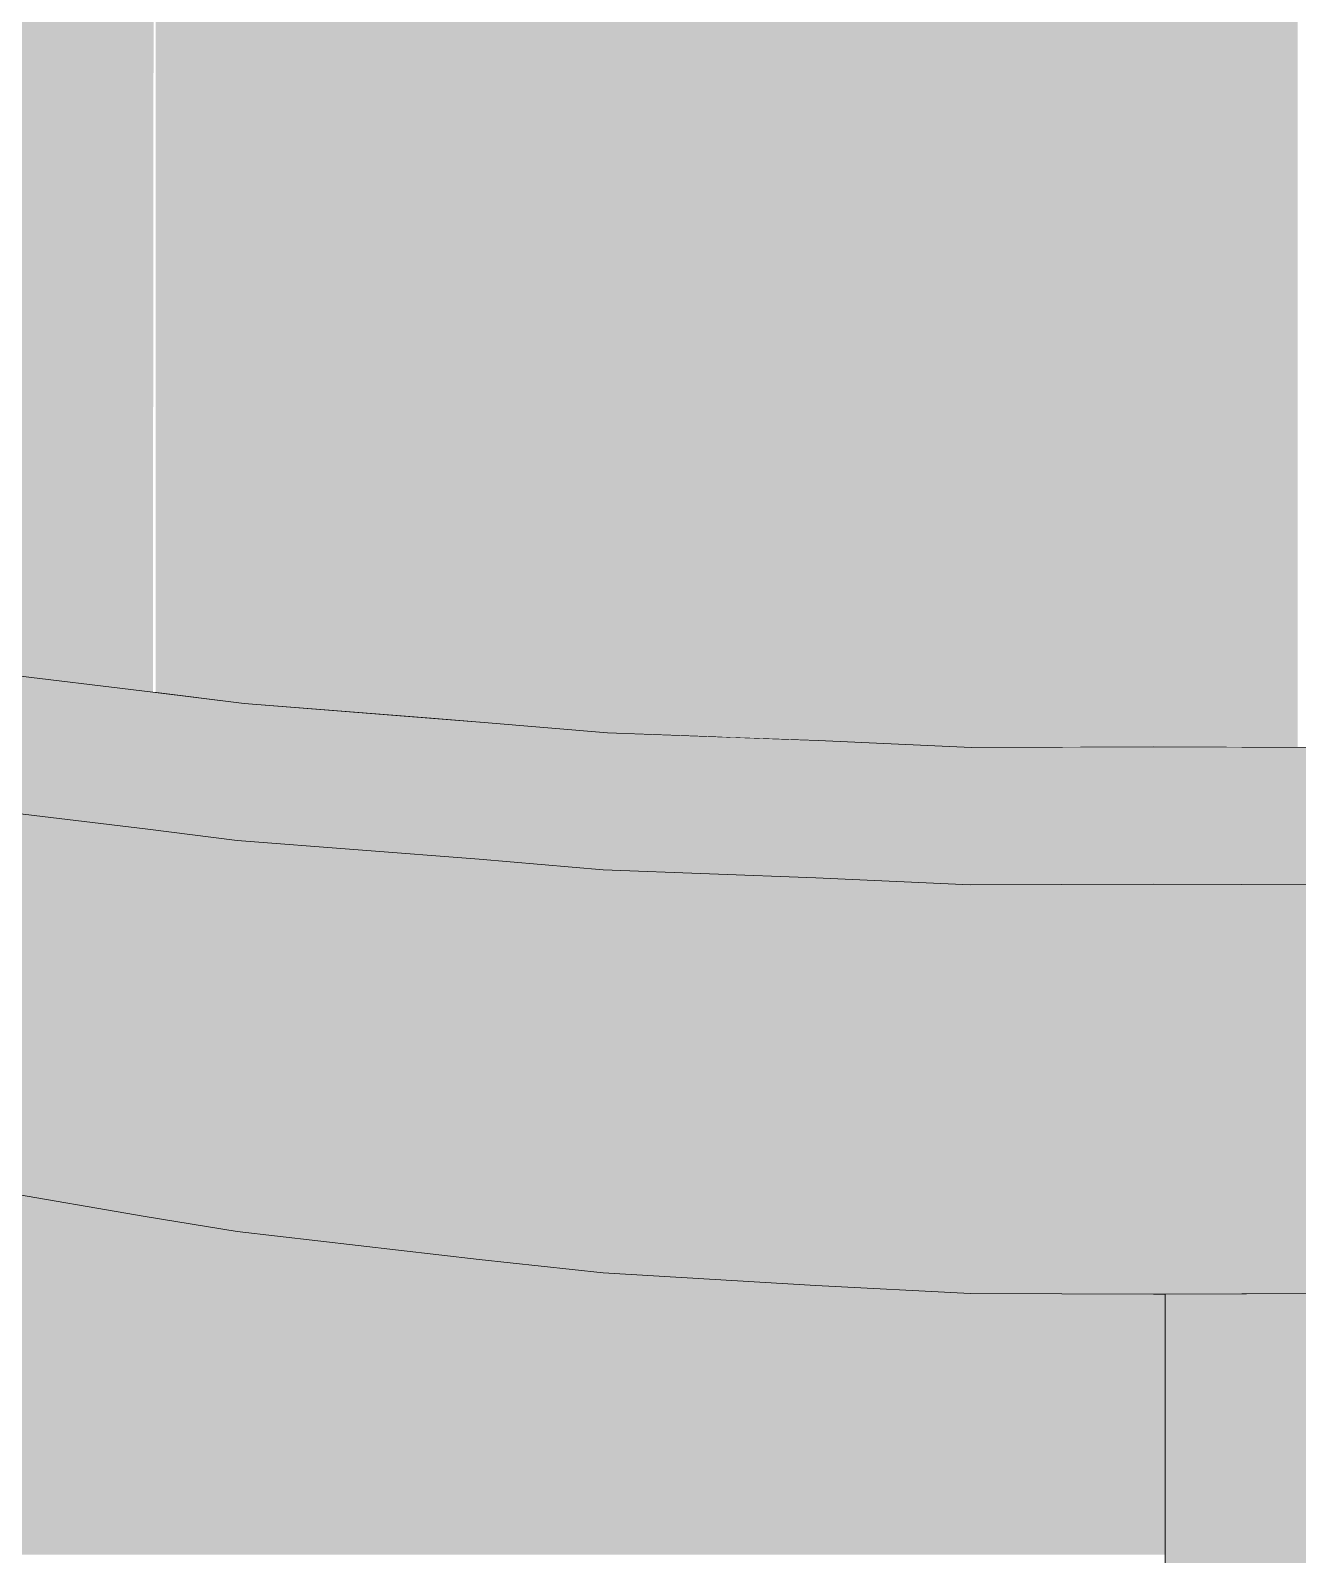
# Model space of a CAD drawing. Header units: centimetres. Extents: x -4381 to 5639, y -3920 to 4826.
# Drawn here: x 73.5687 to 73.6783, y 32.5536 to 32.6855 of the extents above; entities that cross this region are included whole.
import ezdxf
from ezdxf.xclip import XClip

# ---------------------------------------------------------------- set-up
doc = ezdxf.new("R2010")
doc.units = ezdxf.units.CM
doc.header["$MEASUREMENT"] = 0
doc.header["$XCLIPFRAME"] = 0
doc.set_wipeout_variables(frame=1)
doc.linetypes.add('Wipeout_Contour', pattern=[100, 0, -100])
for name, color, linetype in [('01- MOBILIER', 7, 'Continuous'), ('Drawing & Figure', 7, 'Continuous'), ('Structural - Bearing', 7, 'Continuous'), ('Structural - Combined', 7, 'Continuous')]:
    doc.layers.add(name, color=color, linetype=linetype)
for name, color, linetype, lineweight, true_color in [('01- MOBILIER_Pen_No__160', 7, 'Continuous', 5, 0xdae3bb), ('01- MOBILIER_Pen_No__178', 7, 'Continuous', 5, 0xbda888), ('01- MOBILIER_Pen_No__180', 7, 'Continuous', 5, 0xe2e3c6), ('01- MOBILIER_Pen_No__184', 7, 'Continuous', 5, 0xc5d295), ('01- MOBILIER_Pen_No__186', 7, 'Continuous', 5, 0xe8e8e8), ('Structural - Bearing_Pen_No__112', 7, 'Continuous', 5, 0xd5aaaa), ('Structural - Combined_Pen_No__102', 7, 'Continuous', 5, 0xcccccc)]:
    doc.layers.add(name, color=color, linetype=linetype, lineweight=lineweight, true_color=true_color)
doc.layers.add('01- MOBILIER_Pen_No__7', color=7, linetype='Continuous', lineweight=5)
doc.layers.add('Structural - Bearing_Pen_No__1', color=7, linetype='Continuous', lineweight=5)

# ---------------------------------------------------------------- blocks, each defined once
blk = doc.blocks.new('Drawing_7_7', base_point=(-363.09186, 32.20361))
at = {"color": 254, "linetype": 'Wipeout_Contour', "lineweight": 0, "ltscale": 322.500868}
blk.add_wipeout([(73.66587, 32.87861), (73.66587, 32.62348), (73.67833, 32.62344), (73.67833, 32.87861)], dxfattribs=at).dxf.layer = '01- MOBILIER'
at = {"layer": '01- MOBILIER_Pen_No__186', "linetype": 'Continuous', "ltscale": 10}
blk.add_hatch(color=256, dxfattribs=at).paths.add_polyline_path([(73.66587, 32.87861), (73.66587, 32.62348), (73.67833, 32.62344), (73.67833, 32.87861)])
at = {"color": 254, "linetype": 'Wipeout_Contour', "lineweight": 0, "ltscale": 241.476971}
blk.add_wipeout([(73.66587, 32.62348), (73.68175, 32.61155), (73.68163, 32.62342)], dxfattribs=at).dxf.layer = '01- MOBILIER'
at = {"layer": '01- MOBILIER_Pen_No__180', "linetype": 'Continuous', "ltscale": 10}
blk.add_hatch(color=256, dxfattribs=at).paths.add_polyline_path([(73.66587, 32.62348), (73.68175, 32.61155), (73.68163, 32.62342)])
at = {"color": 254, "linetype": 'Wipeout_Contour', "lineweight": 0, "ltscale": 241.964377}
blk.add_wipeout([(73.66587, 32.62348), (73.66587, 32.61161), (73.68175, 32.61155)], dxfattribs=at).dxf.layer = '01- MOBILIER'
at = {"layer": '01- MOBILIER_Pen_No__180', "linetype": 'Continuous', "ltscale": 10}
blk.add_hatch(color=256, dxfattribs=at).paths.add_polyline_path([(73.66587, 32.62348), (73.66587, 32.61161), (73.68175, 32.61155)])
at = {"color": 254, "linetype": 'Wipeout_Contour', "lineweight": 0, "ltscale": 322.455347}
blk.add_wipeout([(73.66587, 32.87861), (73.65342, 32.87861), (73.65342, 32.62344), (73.66587, 32.62348)], dxfattribs=at).dxf.layer = '01- MOBILIER'
at = {"color": 254, "linetype": 'Wipeout_Contour', "lineweight": 0, "ltscale": 322.252838}
blk.add_wipeout([(73.66587, 32.61161), (73.66587, 32.57612), (73.68175, 32.57618), (73.68175, 32.61155)], dxfattribs=at).dxf.layer = '01- MOBILIER'
at = {"layer": '01- MOBILIER_Pen_No__178', "linetype": 'Continuous', "ltscale": 10}
blk.add_hatch(color=256, dxfattribs=at).paths.add_polyline_path([(73.66587, 32.61161), (73.66587, 32.57612), (73.68175, 32.57618), (73.68175, 32.61155)])
at = {"layer": '01- MOBILIER_Pen_No__186', "linetype": 'Continuous', "ltscale": 10}
blk.add_hatch(color=256, dxfattribs=at).paths.add_polyline_path([(73.66587, 32.87861), (73.65342, 32.87861), (73.65342, 32.62344), (73.66587, 32.62348)])
at = {"color": 254, "linetype": 'Wipeout_Contour', "lineweight": 0, "ltscale": 482.895384}
blk.add_wipeout([(73.62857, 32.62432), (73.63686, 32.62402), (73.65012, 32.62342), (73.65342, 32.62344), (73.65342, 32.87861), (73.62857, 32.87861)], dxfattribs=at).dxf.layer = '01- MOBILIER'
at = {"layer": '01- MOBILIER_Pen_No__186', "linetype": 'Continuous', "ltscale": 10}
blk.add_hatch(color=256, dxfattribs=at).paths.add_polyline_path([(73.62857, 32.62432), (73.63686, 32.62402), (73.65012, 32.62342), (73.65342, 32.62344), (73.65342, 32.87861), (73.62857, 32.87861)])
at = {"color": 254, "linetype": 'Wipeout_Contour', "lineweight": 0, "ltscale": 483.157095}
blk.add_wipeout([(73.62857, 32.87861), (73.6039, 32.87861), (73.6039, 32.62592), (73.60796, 32.6256), (73.61863, 32.62469), (73.62857, 32.62432)], dxfattribs=at).dxf.layer = '01- MOBILIER'
at = {"color": 254, "linetype": 'Wipeout_Contour', "lineweight": 0, "ltscale": 242.321934}
blk.add_wipeout([(73.66587, 32.62348), (73.65012, 32.62342), (73.65, 32.61155)], dxfattribs=at).dxf.layer = '01- MOBILIER'
at = {"layer": '01- MOBILIER_Pen_No__160', "linetype": 'Continuous', "ltscale": 10}
blk.add_hatch(color=256, dxfattribs=at).paths.add_polyline_path([(73.66587, 32.62348), (73.65012, 32.62342), (73.65, 32.61155)])
at = {"layer": '01- MOBILIER_Pen_No__186', "linetype": 'Continuous', "ltscale": 10}
blk.add_hatch(color=256, dxfattribs=at).paths.add_polyline_path([(73.62857, 32.87861), (73.6039, 32.87861), (73.6039, 32.62592), (73.60796, 32.6256), (73.61863, 32.62469), (73.62857, 32.62432)])
at = {"color": 254, "linetype": 'Wipeout_Contour', "lineweight": 0, "ltscale": 402.680805}
blk.add_wipeout([(73.57954, 32.87861), (73.57954, 32.62819), (73.58718, 32.62722), (73.6039, 32.62592), (73.6039, 32.87861)], dxfattribs=at).dxf.layer = '01- MOBILIER'
at = {"color": 254, "linetype": 'Wipeout_Contour', "lineweight": 0, "ltscale": 241.023273}
blk.add_wipeout([(73.66587, 32.62348), (73.65, 32.61155), (73.66587, 32.61161)], dxfattribs=at).dxf.layer = '01- MOBILIER'
at = {"layer": '01- MOBILIER_Pen_No__160', "linetype": 'Continuous', "ltscale": 10}
blk.add_hatch(color=256, dxfattribs=at).paths.add_polyline_path([(73.66587, 32.62348), (73.65, 32.61155), (73.66587, 32.61161)])
at = {"layer": '01- MOBILIER_Pen_No__186', "linetype": 'Continuous', "ltscale": 10}
blk.add_hatch(color=256, dxfattribs=at).paths.add_polyline_path([(73.57954, 32.87861), (73.57954, 32.62819), (73.58718, 32.62722), (73.6039, 32.62592), (73.6039, 32.87861)])
at = {"layer": '01- MOBILIER_Pen_No__7', "linetype": 'Continuous', "ltscale": 10}
blk.add_line((73.66587, 32.62348), (73.68163, 32.62342), dxfattribs=at)
at = {"color": 254, "linetype": 'Wipeout_Contour', "lineweight": 0, "ltscale": 322.137592}
blk.add_wipeout([(73.55559, 32.63105), (73.57929, 32.62822), (73.57954, 32.87861), (73.55559, 32.87861)], dxfattribs=at).dxf.layer = '01- MOBILIER'
at = {"color": 254, "linetype": 'Wipeout_Contour', "lineweight": 0, "ltscale": 242.256999}
blk.add_wipeout([(73.65012, 32.62342), (73.63686, 32.62402), (73.63664, 32.61215)], dxfattribs=at).dxf.layer = '01- MOBILIER'
at = {"layer": '01- MOBILIER_Pen_No__160', "linetype": 'Continuous', "ltscale": 10}
blk.add_hatch(color=256, dxfattribs=at).paths.add_polyline_path([(73.65012, 32.62342), (73.63686, 32.62402), (73.63664, 32.61215)])
at = {"layer": '01- MOBILIER_Pen_No__186', "linetype": 'Continuous', "ltscale": 10}
blk.add_hatch(color=256, dxfattribs=at).paths.add_polyline_path([(73.55559, 32.63105), (73.57929, 32.62822), (73.57954, 32.87861), (73.55559, 32.87861)])
at = {"color": 254, "linetype": 'Wipeout_Contour', "lineweight": 0, "ltscale": 241.00854}
blk.add_wipeout([(73.65012, 32.62342), (73.63664, 32.61215), (73.65, 32.61155)], dxfattribs=at).dxf.layer = '01- MOBILIER'
at = {"layer": '01- MOBILIER_Pen_No__160', "linetype": 'Continuous', "ltscale": 10}
blk.add_hatch(color=256, dxfattribs=at).paths.add_polyline_path([(73.65012, 32.62342), (73.63664, 32.61215), (73.65, 32.61155)])
at = {"layer": '01- MOBILIER_Pen_No__7', "linetype": 'Continuous', "ltscale": 10}
blk.add_line((73.66587, 32.62348), (73.65012, 32.62342), dxfattribs=at)
at = {"color": 254, "linetype": 'Wipeout_Contour', "lineweight": 0, "ltscale": 242.206522}
blk.add_wipeout([(73.63686, 32.62402), (73.61863, 32.62469), (73.61826, 32.61283)], dxfattribs=at).dxf.layer = '01- MOBILIER'
at = {"color": 254, "linetype": 'Wipeout_Contour', "lineweight": 0, "ltscale": 322.194771}
blk.add_wipeout([(73.65, 32.57618), (73.66587, 32.57612), (73.66587, 32.61161), (73.65, 32.61155)], dxfattribs=at).dxf.layer = '01- MOBILIER'
at = {"layer": '01- MOBILIER_Pen_No__160', "linetype": 'Continuous', "ltscale": 10}
blk.add_hatch(color=256, dxfattribs=at).paths.add_polyline_path([(73.63686, 32.62402), (73.61863, 32.62469), (73.61826, 32.61283)])
at = {"layer": '01- MOBILIER_Pen_No__178', "linetype": 'Continuous', "ltscale": 10}
blk.add_hatch(color=256, dxfattribs=at).paths.add_polyline_path([(73.65, 32.57618), (73.66587, 32.57612), (73.66587, 32.61161), (73.65, 32.61155)])
at = {"layer": '01- MOBILIER_Pen_No__7', "linetype": 'Continuous', "ltscale": 10}
blk.add_line((73.66587, 32.61161), (73.68175, 32.61155), dxfattribs=at)
at = {"color": 254, "linetype": 'Wipeout_Contour', "lineweight": 0, "ltscale": 240.973819}
blk.add_wipeout([(73.63686, 32.62402), (73.61826, 32.61283), (73.63664, 32.61215)], dxfattribs=at).dxf.layer = '01- MOBILIER'
at = {"layer": '01- MOBILIER_Pen_No__160', "linetype": 'Continuous', "ltscale": 10}
blk.add_hatch(color=256, dxfattribs=at).paths.add_polyline_path([(73.63686, 32.62402), (73.61826, 32.61283), (73.63664, 32.61215)])
at = {"layer": '01- MOBILIER_Pen_No__7', "linetype": 'Continuous', "ltscale": 10}
blk.add_line((73.65012, 32.62342), (73.63686, 32.62402), dxfattribs=at)
at = {"color": 254, "linetype": 'Wipeout_Contour', "lineweight": 0, "ltscale": 242.144336}
blk.add_wipeout([(73.61863, 32.62469), (73.60796, 32.6256), (73.60752, 32.61375)], dxfattribs=at).dxf.layer = '01- MOBILIER'
at = {"layer": '01- MOBILIER_Pen_No__160', "linetype": 'Continuous', "ltscale": 10}
blk.add_hatch(color=256, dxfattribs=at).paths.add_polyline_path([(73.61863, 32.62469), (73.60796, 32.6256), (73.60752, 32.61375)])
at = {"color": 254, "linetype": 'Wipeout_Contour', "lineweight": 0, "ltscale": 240.958375}
blk.add_wipeout([(73.61863, 32.62469), (73.60752, 32.61375), (73.61826, 32.61283)], dxfattribs=at).dxf.layer = '01- MOBILIER'
at = {"layer": '01- MOBILIER_Pen_No__160', "linetype": 'Continuous', "ltscale": 10}
blk.add_hatch(color=256, dxfattribs=at).paths.add_polyline_path([(73.61863, 32.62469), (73.60752, 32.61375), (73.61826, 32.61283)])
at = {"layer": '01- MOBILIER_Pen_No__7', "linetype": 'Continuous', "ltscale": 10}
blk.add_line((73.63686, 32.62402), (73.61863, 32.62469), dxfattribs=at)
at = {"color": 254, "linetype": 'Wipeout_Contour', "lineweight": 0, "ltscale": 242.084278}
blk.add_wipeout([(73.60796, 32.6256), (73.58718, 32.62722), (73.58658, 32.61539)], dxfattribs=at).dxf.layer = '01- MOBILIER'
at = {"color": 254, "linetype": 'Wipeout_Contour', "lineweight": 0, "ltscale": 483.028125}
blk.add_wipeout([(73.61826, 32.57797), (73.63664, 32.57688), (73.65, 32.57618), (73.65, 32.61155), (73.63664, 32.61215), (73.61826, 32.61283)], dxfattribs=at).dxf.layer = '01- MOBILIER'
at = {"layer": '01- MOBILIER_Pen_No__178', "linetype": 'Continuous', "ltscale": 10}
blk.add_hatch(color=256, dxfattribs=at).paths.add_polyline_path([(73.61826, 32.57797), (73.63664, 32.57688), (73.65, 32.57618), (73.65, 32.61155), (73.63664, 32.61215), (73.61826, 32.61283)])
at = {"layer": '01- MOBILIER_Pen_No__184', "linetype": 'Continuous', "ltscale": 10}
blk.add_hatch(color=256, dxfattribs=at).paths.add_polyline_path([(73.60796, 32.6256), (73.58718, 32.62722), (73.58658, 32.61539)])
at = {"layer": '01- MOBILIER_Pen_No__7', "linetype": 'Continuous', "ltscale": 10}
for p, q in [((73.65, 32.61155), (73.63664, 32.61215)), ((73.66587, 32.61161), (73.65, 32.61155))]:
    blk.add_line(p, q, dxfattribs=at)
at = {"color": 254, "linetype": 'Wipeout_Contour', "lineweight": 0, "ltscale": 240.934224}
blk.add_wipeout([(73.60796, 32.6256), (73.58658, 32.61539), (73.60752, 32.61375)], dxfattribs=at).dxf.layer = '01- MOBILIER'
at = {"layer": '01- MOBILIER_Pen_No__184', "linetype": 'Continuous', "ltscale": 10}
blk.add_hatch(color=256, dxfattribs=at).paths.add_polyline_path([(73.60796, 32.6256), (73.58658, 32.61539), (73.60752, 32.61375)])
at = {"layer": '01- MOBILIER_Pen_No__7', "linetype": 'Continuous', "ltscale": 10}
blk.add_line((73.61863, 32.62469), (73.60796, 32.6256), dxfattribs=at)
at = {"color": 254, "linetype": 'Wipeout_Contour', "lineweight": 0, "ltscale": 242.02865}
blk.add_wipeout([(73.58718, 32.62722), (73.57929, 32.62822), (73.57862, 32.61639)], dxfattribs=at).dxf.layer = '01- MOBILIER'
at = {"layer": '01- MOBILIER_Pen_No__184', "linetype": 'Continuous', "ltscale": 10}
blk.add_hatch(color=256, dxfattribs=at).paths.add_polyline_path([(73.58718, 32.62722), (73.57929, 32.62822), (73.57862, 32.61639)])
at = {"color": 254, "linetype": 'Wipeout_Contour', "lineweight": 0, "ltscale": 240.915142}
blk.add_wipeout([(73.58718, 32.62722), (73.57862, 32.61639), (73.58658, 32.61539)], dxfattribs=at).dxf.layer = '01- MOBILIER'
at = {"layer": '01- MOBILIER_Pen_No__184', "linetype": 'Continuous', "ltscale": 10}
blk.add_hatch(color=256, dxfattribs=at).paths.add_polyline_path([(73.58718, 32.62722), (73.57862, 32.61639), (73.58658, 32.61539)])
at = {"layer": '01- MOBILIER_Pen_No__7', "linetype": 'Continuous', "ltscale": 10}
blk.add_line((73.60796, 32.6256), (73.58718, 32.62722), dxfattribs=at)
at = {"color": 254, "linetype": 'Wipeout_Contour', "lineweight": 0, "ltscale": 241.957856}
blk.add_wipeout([(73.57929, 32.62822), (73.55582, 32.63101), (73.55497, 32.61921)], dxfattribs=at).dxf.layer = '01- MOBILIER'
at = {"color": 254, "linetype": 'Wipeout_Contour', "lineweight": 0, "ltscale": 482.71409}
blk.add_wipeout([(73.58658, 32.61539), (73.58658, 32.58155), (73.60752, 32.57913), (73.61826, 32.57797), (73.61826, 32.61283), (73.60752, 32.61375)], dxfattribs=at).dxf.layer = '01- MOBILIER'
at = {"layer": '01- MOBILIER_Pen_No__178', "linetype": 'Continuous', "ltscale": 10}
blk.add_hatch(color=256, dxfattribs=at).paths.add_polyline_path([(73.58658, 32.61539), (73.58658, 32.58155), (73.60752, 32.57913), (73.61826, 32.57797), (73.61826, 32.61283), (73.60752, 32.61375)])
at = {"layer": '01- MOBILIER_Pen_No__184', "linetype": 'Continuous', "ltscale": 10}
blk.add_hatch(color=256, dxfattribs=at).paths.add_polyline_path([(73.57929, 32.62822), (73.55582, 32.63101), (73.55497, 32.61921)])
at = {"layer": '01- MOBILIER_Pen_No__7', "linetype": 'Continuous', "ltscale": 10}
for p, q in [((73.61826, 32.61283), (73.60752, 32.61375)), ((73.63664, 32.61215), (73.61826, 32.61283))]:
    blk.add_line(p, q, dxfattribs=at)
at = {"color": 254, "linetype": 'Wipeout_Contour', "lineweight": 0, "ltscale": 240.902336}
blk.add_wipeout([(73.57929, 32.62822), (73.55497, 32.61921), (73.57862, 32.61639)], dxfattribs=at).dxf.layer = '01- MOBILIER'
at = {"layer": '01- MOBILIER_Pen_No__184', "linetype": 'Continuous', "ltscale": 10}
blk.add_hatch(color=256, dxfattribs=at).paths.add_polyline_path([(73.57929, 32.62822), (73.55497, 32.61921), (73.57862, 32.61639)])
at = {"layer": '01- MOBILIER_Pen_No__7', "linetype": 'Continuous', "ltscale": 10}
for p, q in [((73.57929, 32.62822), (73.55582, 32.63101)), ((73.58718, 32.62722), (73.57929, 32.62822))]:
    blk.add_line(p, q, dxfattribs=at)
at = {"color": 254, "linetype": 'Wipeout_Contour', "lineweight": 0, "ltscale": 482.388365}
blk.add_wipeout([(73.55497, 32.58692), (73.57862, 32.58286), (73.58658, 32.58155), (73.58658, 32.61539), (73.57862, 32.61639), (73.55497, 32.61921)], dxfattribs=at).dxf.layer = '01- MOBILIER'
at = {"layer": '01- MOBILIER_Pen_No__178', "linetype": 'Continuous', "ltscale": 10}
blk.add_hatch(color=256, dxfattribs=at).paths.add_polyline_path([(73.55497, 32.58692), (73.57862, 32.58286), (73.58658, 32.58155), (73.58658, 32.61539), (73.57862, 32.61639), (73.55497, 32.61921)])
at = {"layer": '01- MOBILIER_Pen_No__7', "linetype": 'Continuous', "ltscale": 10}
for p, q in [((73.57862, 32.61639), (73.55497, 32.61921)), ((73.58658, 32.61539), (73.57862, 32.61639)), ((73.60752, 32.61375), (73.58658, 32.61539))]:
    blk.add_line(p, q, dxfattribs=at)
at = {"color": 254, "linetype": 'Wipeout_Contour', "lineweight": 0, "ltscale": 1207.548693}
blk.add_wipeout([(73.51996, 32.55361), (73.66688, 32.55361), (73.66688, 32.57613), (73.66587, 32.57612), (73.65, 32.57618), (73.63664, 32.57688), (73.61826, 32.57797), (73.60752, 32.57913), (73.58658, 32.58155), (73.57862, 32.58286), (73.55497, 32.58692), (73.55006, 32.58801), (73.54065, 32.58998), (73.53673, 32.59246), (73.52392, 32.60036)], dxfattribs=at).dxf.layer = 'Structural - Combined'
at = {"layer": 'Structural - Combined_Pen_No__102', "linetype": 'Continuous', "ltscale": 10}
blk.add_hatch(color=256, dxfattribs=at).paths.add_polyline_path([(73.51996, 32.55361), (73.66688, 32.55361), (73.66688, 32.57613), (73.66587, 32.57612), (73.65, 32.57618), (73.63664, 32.57688), (73.61826, 32.57797), (73.60752, 32.57913), (73.58658, 32.58155), (73.57862, 32.58286), (73.55497, 32.58692), (73.55006, 32.58801), (73.54065, 32.58998), (73.53673, 32.59246), (73.52392, 32.60036)])
at = {"layer": '01- MOBILIER_Pen_No__7', "linetype": 'Continuous', "ltscale": 10}
for p, q in [((73.55497, 32.58692), (73.57862, 32.58286)), ((73.57862, 32.58286), (73.58658, 32.58155)), ((73.58658, 32.58155), (73.60752, 32.57913)), ((73.60752, 32.57913), (73.61826, 32.57797)), ((73.61826, 32.57797), (73.63664, 32.57688)), ((73.63664, 32.57688), (73.65, 32.57618)), ((73.65, 32.57618), (73.66587, 32.57612))]:
    blk.add_line(p, q, dxfattribs=at)
at = {"color": 254, "linetype": 'Wipeout_Contour', "lineweight": 0, "ltscale": 1130.874413}
blk.add_wipeout([(73.68175, 32.57618), (73.66688, 32.57613), (73.66688, 32.20361), (73.84139, 32.20361), (73.80783, 32.60036), (73.79502, 32.59246), (73.7911, 32.58998), (73.78169, 32.5881), (73.77678, 32.58692), (73.75313, 32.58286), (73.74517, 32.58155), (73.72423, 32.57913), (73.71348, 32.57797), (73.69511, 32.57688)], dxfattribs=at).dxf.layer = 'Structural - Bearing'
at = {"layer": 'Structural - Bearing_Pen_No__112', "linetype": 'Continuous', "ltscale": 10}
blk.add_hatch(color=256, dxfattribs=at).paths.add_polyline_path([(73.68175, 32.57618), (73.66688, 32.57613), (73.66688, 32.20361), (73.84139, 32.20361), (73.80783, 32.60036), (73.79502, 32.59246), (73.7911, 32.58998), (73.78169, 32.5881), (73.77678, 32.58692), (73.75313, 32.58286), (73.74517, 32.58155), (73.72423, 32.57913), (73.71348, 32.57797), (73.69511, 32.57688)])
at = {"layer": '01- MOBILIER_Pen_No__7', "linetype": 'Continuous', "ltscale": 10}
blk.add_line((73.68175, 32.57618), (73.66587, 32.57612), dxfattribs=at)
at = {"layer": 'Structural - Bearing_Pen_No__1', "linetype": 'Continuous', "ltscale": 10}
blk.add_line((73.66688, 32.37861), (73.66688, 32.57613), dxfattribs=at)

msp = doc.modelspace()

# ---------------------------------------------------------------- block references
at = {"layer": 'Drawing & Figure', "color": 151, "linetype": 'Continuous', "lineweight": 5, "ltscale": 10, "true_color": 0x80c2ff}
ref = msp.add_blockref('Drawing_7_7', (-363.09186, 32.20361), dxfattribs=at)
XClip(ref).set_block_clipping_path([(51.7463984619, 23.6253966175), (100.4426918859, 45.1170657245)])

doc.saveas('drawing.dxf')
